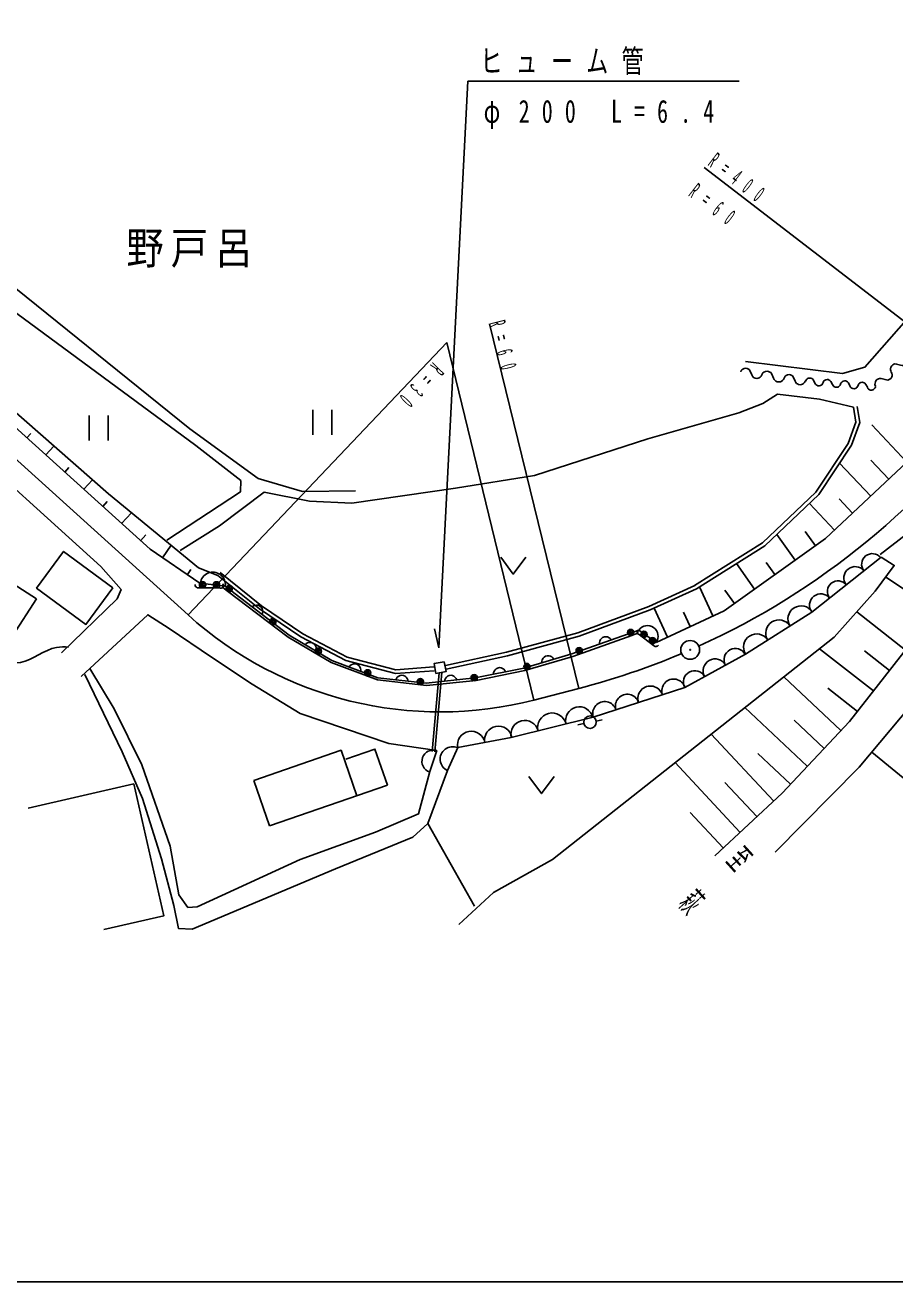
# Model space of a CAD drawing. Units: millimetres, scale not verified. Extents: x 40000 to 680000, y 20000 to 380000.
# Drawn here: x 295176 to 364630, y 205000 to 305384 of the extents above; entities that cross this region are included whole.
import ezdxf
from ezdxf.enums import TextEntityAlignment as Align

# ---------------------------------------------------------------- set-up
doc = ezdxf.new("R2010")
doc.units = ezdxf.units.MM
doc.header["$LTSCALE"] = 1000
doc.layers.add('M-BGD', color=7, linetype='Continuous', lineweight=25)
doc.layers.add('M-TTL-BAND', color=7, linetype='Continuous', lineweight=25)
doc.styles.add('@ＭＳ ゴシック', font='')
doc.styles.add('ＭＳ ゴシック', font='')
doc.styles.get('@ＭＳ ゴシック').set_extended_font_data('@MS Gothic')
doc.styles.get('ＭＳ ゴシック').set_extended_font_data('MS Gothic')

msp = doc.modelspace()

# ---------------------------------------------------------------- linework, layer by layer
at = {"layer": 'M-BGD'}
for p, q in [((349405, 294022), (373174, 275718)), ((339382, 252398), (332251, 281538)), ((328852, 280024), (308191, 258273)), ((328852, 280024), (335799, 251474)), ((300294, 274213), (300294, 272213)), ((301814, 272213), (301814, 274213)), ((318140, 274654), (318140, 272654)), ((319660, 272654), (319660, 274654)), ((365591, 270479), (362785, 273464)), ((308191, 258273), (292587, 272383)), ((295316, 272418), (295627, 272762)), ((296829, 271048), (297474, 271761)), ((298343, 269679), (298676, 270047)), ((362703, 267764), (360222, 270403)), ((364147, 269122), (362719, 270640)), ((299856, 268309), (300547, 269071)), ((301370, 266939), (301730, 267337)), ((359815, 265048), (357807, 267184)), ((361259, 266406), (360177, 267557)), ((302883, 265569), (303669, 266438)), ((304397, 264199), (304823, 264670)), ((356666, 262642), (355197, 264706)), ((358284, 263793), (357468, 264940)), ((306147, 262841), (306827, 263845)), ((353430, 260338), (351981, 262374)), ((355048, 261490), (354356, 262462)), ((358010, 258495), (363529, 262878)), ((308133, 261496), (308411, 261906)), ((367747, 258719), (363896, 261293)), ((309340, 260435), (309040, 260438)), ((311157, 260571), (309126, 260823)), ((310453, 260425), (309340, 260435)), ((310753, 260422), (310453, 260425)), ((311331, 260184), (311092, 260365)), ((316182, 256498), (311331, 260184)), ((350099, 258189), (349019, 260508)), ((351812, 259186), (351055, 260250)), ((346481, 256504), (345404, 258816)), ((348290, 257346), (347755, 258496)), ((352707, 255141), (358010, 258495)), ((365477, 255463), (361584, 258516)), ((328212, 255638), (327869, 257157)), ((344181, 257065), (345577, 256082)), ((319624, 254480), (316182, 256498)), ((343615, 256630), (338910, 254965)), ((343898, 256730), (343615, 256630)), ((344447, 256522), (344206, 256701)), ((345126, 256016), (344447, 256522)), ((345367, 255837), (345126, 256016)), ((347853, 252489), (352707, 255141)), ((362917, 252199), (358609, 255577)), ((364197, 253831), (362197, 255400)), ((323315, 253077), (319624, 254480)), ((338910, 254965), (335083, 253838)), ((327240, 252637), (323315, 253077)), ((331182, 253023), (327240, 252637)), ((328246, 253648), (327688, 247368)), ((328450, 253685), (327887, 247350)), ((335083, 253838), (331182, 253023)), ((360326, 249038), (355766, 253332)), ((339382, 252398), (335799, 251474)), ((340549, 250108), (347853, 252489)), ((361638, 250567), (359286, 252411)), ((334001, 248485), (340549, 250108)), ((357638, 246184), (352655, 250876)), ((339798, 249595), (339310, 249485)), ((340777, 249795), (341269, 249887)), ((358982, 247611), (356596, 249858)), ((329726, 247673), (334001, 248485)), ((354949, 243417), (349971, 248758)), ((328060, 247431), (327484, 245773)), ((328915, 245834), (329726, 247673)), ((356294, 244757), (353697, 247202)), ((367768, 243214), (362791, 247315)), ((352261, 240911), (347077, 246473)), ((313431, 245054), (314692, 241415)), ((303847, 244769), (295425, 242848)), ((324110, 244680), (314692, 241415)), ((353605, 242164), (351065, 244889)), ((350917, 239658), (348274, 242494)), ((327332, 241613), (331066, 235011))]:
    msp.add_line(p, q, dxfattribs=at)
for points in [[(355067, 239313), (361787, 246116), (368383, 253998), (377842, 268385), (384410, 278249), (392872, 291474), (397809, 300684), (406617, 317435), (408152, 320920), (410848, 329913), (414624, 341238)], [(352694, 278514), (360451, 277560), (362235, 278058), (368831, 285566), (374846, 293407), (380460, 302492), (387927, 317003), (391163, 322346)], [(248127, 305321), (254419, 302795), (262041, 295882), (269929, 289855), (277287, 285789), (286814, 281092), (301838, 267941), (309016, 262048), (310570, 261427)], [(309126, 260823), (305153, 263514), (288505, 278583), (284871, 281419), (281078, 283421), (272792, 287498), (268316, 290201), (260074, 296760), (253843, 302263), (251450, 303504), (247595, 304922)], [(328212, 255638), (330533, 300900), (352206, 300900)], [(321557, 268176), (317338, 268134), (313788, 269179), (308316, 273146), (291944, 286345), (290941, 290271), (291359, 292085), (292946, 293338)], [(298086, 255237), (302524, 259559), (302833, 260293), (301212, 262129), (288978, 273205), (284192, 277373), (280140, 279689), (270409, 284883), (263347, 288819)], [(306479, 264250), (312368, 268093), (312410, 269011), (308818, 271810), (291860, 284298), (288895, 280038), (289104, 279203)], [(363449, 263095), (368590, 267076), (374975, 272974), (379491, 278493)], [(365580, 278844), (365626, 278747), (365646, 278626), (365643, 278530), (365617, 278459), (365566, 278364), (365468, 278270), (365370, 278225), (365297, 278203), (365201, 278206), (365082, 278233), (364771, 278314), (364627, 278319), (364554, 278297), (364457, 278251), (364383, 278181), (364307, 278063), (364280, 277944), (364277, 277848), (364299, 277775), (364344, 277677)], [(379823, 277676), (376372, 272200), (370464, 262784), (366117, 256279), (360998, 249751), (355622, 244043), (350245, 239032)], [(354001, 277445), (353952, 277349), (353870, 277258), (353793, 277200), (353721, 277176), (353615, 277157), (353481, 277177), (353385, 277225), (353322, 277268), (353265, 277345), (353212, 277456), (353083, 277750), (352997, 277865), (352934, 277909), (352838, 277957), (352737, 277972), (352598, 277958), (352487, 277905), (352410, 277847), (352367, 277785), (352318, 277689)], [(355782, 277186), (355731, 277084), (355644, 276988), (355562, 276927), (355486, 276902), (355374, 276882), (355231, 276902), (355130, 276953), (355064, 276999), (355003, 277081), (354947, 277198), (354810, 277509), (354719, 277631), (354653, 277677), (354551, 277729), (354444, 277744), (354297, 277729), (354179, 277673), (354098, 277613), (354052, 277546), (354001, 277445)], [(357464, 276942), (357416, 276846), (357334, 276755), (357257, 276697), (357185, 276673), (357079, 276654), (356944, 276674), (356848, 276722), (356786, 276766), (356728, 276843), (356676, 276953), (356547, 277247), (356460, 277363), (356398, 277406), (356302, 277454), (356201, 277469), (356061, 277455), (355951, 277402), (355874, 277345), (355830, 277282), (355782, 277186)], [(358896, 276826), (358862, 276744), (358799, 276665), (358739, 276614), (358681, 276590), (358595, 276569), (358483, 276578), (358402, 276613), (358348, 276645), (358297, 276706), (358248, 276794), (358126, 277029), (358049, 277119), (357996, 277152), (357914, 277186), (357831, 277193), (357717, 277174), (357628, 277125), (357568, 277074), (357536, 277020), (357501, 276939)], [(360292, 276712), (360257, 276631), (360194, 276552), (360134, 276500), (360076, 276477), (359990, 276456), (359878, 276465), (359797, 276500), (359743, 276532), (359692, 276592), (359643, 276681), (359522, 276915), (359445, 277006), (359391, 277038), (359310, 277073), (359226, 277080), (359112, 277061), (359024, 277012), (358964, 276961), (358931, 276907), (358896, 276826)], [(364344, 277677), (364390, 277580), (364410, 277459), (364407, 277363), (364381, 277291), (364331, 277197), (364232, 277103), (364134, 277058), (364061, 277036), (363965, 277039), (363846, 277066), (363535, 277147), (363391, 277151), (363318, 277129), (363221, 277084), (363147, 277014), (363071, 276896), (363044, 276776), (363041, 276680), (363063, 276607), (363108, 276510)], [(361687, 276599), (361652, 276517), (361590, 276438), (361530, 276387), (361471, 276364), (361385, 276343), (361274, 276352), (361192, 276386), (361139, 276419), (361088, 276479), (361038, 276567), (360917, 276802), (360840, 276892), (360787, 276925), (360705, 276960), (360621, 276966), (360508, 276948), (360419, 276899), (360359, 276847), (360326, 276794), (360292, 276712)], [(363083, 276486), (363048, 276404), (362985, 276325), (362925, 276274), (362867, 276250), (362781, 276229), (362669, 276238), (362588, 276273), (362534, 276305), (362483, 276366), (362434, 276454), (362312, 276689), (362236, 276779), (362182, 276812), (362101, 276846), (362017, 276853), (361903, 276834), (361815, 276785), (361754, 276734), (361722, 276680), (361687, 276599)], [(307567, 263428), (310704, 265383), (314254, 268083), (317880, 267363), (321275, 267209), (329543, 268392), (335856, 269420), (344909, 272352), (352173, 274414), (354077, 275160), (355260, 275905), (358603, 275520), (361315, 274876)], [(348621, 260612), (354057, 264037), (358320, 268084), (360904, 271971), (361520, 273673), (361315, 274876)], [(348780, 260358), (354242, 263799), (358551, 267890), (361174, 271835), (361829, 273646), (361611, 274926)], [(367757, 272516), (359093, 264369), (351003, 258610), (345577, 256082)], [(329822, 233550), (332581, 236094), (337289, 238745), (359770, 256493), (363070, 260173), (364585, 262229), (363529, 262878)], [(333157, 262898), (334157, 261538), (335157, 262898)], [(327833, 253818), (324761, 253588), (320795, 254628), (317205, 256517), (313881, 258772), (310570, 261427)], [(327811, 254118), (324788, 253891), (320904, 254909), (317360, 256775), (314059, 259013), (310757, 261661)], [(309040, 260438), (308960, 260439), (308910, 260450), (308851, 260480), (308811, 260510), (308781, 260551), (308752, 260611), (308742, 260661), (308743, 260691)], [(311055, 260669), (311055, 260629), (311034, 260569), (311004, 260520), (310953, 260470), (310903, 260441), (310833, 260421), (310753, 260422)], [(311092, 260365), (311028, 260414), (310994, 260452), (310965, 260512), (310951, 260560), (310951, 260610), (310964, 260676), (310986, 260722), (311004, 260746)], [(344181, 257065), (338840, 255157), (334999, 254027), (331116, 253240), (327197, 252811), (323343, 253243), (319664, 254631), (316250, 256665), (311157, 260571)], [(348656, 260631), (344970, 258948), (339322, 256850), (333613, 255290), (328745, 254247)], [(348780, 260358), (345085, 258670), (339414, 256564), (333684, 254998), (328808, 253954)], [(314100, 258313), (314142, 258433), (314155, 258549), (314136, 258689), (314093, 258797), (314023, 258902), (313896, 259000), (313776, 259041), (313660, 259054), (313520, 259036), (313412, 258993), (313307, 258922)], [(306690, 257200), (304964, 258282), (299643, 253344)], [(328060, 247431), (324213, 248009), (317140, 250399), (313293, 252741), (310051, 254911), (306690, 257200)], [(344097, 257066), (344110, 257028), (344112, 256965), (344100, 256908), (344069, 256844), (344032, 256799), (343973, 256757), (343898, 256730)], [(344206, 256701), (344142, 256749), (344108, 256787), (344078, 256847), (344063, 256895), (344063, 256945), (344075, 257011), (344097, 257057), (344115, 257081)], [(318386, 255392), (318413, 255515), (318413, 255632), (318378, 255769), (318323, 255872), (318241, 255968), (318103, 256050), (317979, 256077), (317863, 256076), (317726, 256041), (317623, 255986), (317527, 255904)], [(341981, 256279), (341903, 256379), (341813, 256453), (341685, 256513), (341571, 256536), (341444, 256533), (341294, 256479), (341194, 256401), (341120, 256311), (341059, 256183), (341037, 256069), (341039, 255943)], [(337399, 254733), (337327, 254837), (337241, 254916), (337117, 254983), (337004, 255013), (336878, 255017), (336724, 254972), (336620, 254900), (336541, 254814), (336474, 254690), (336444, 254577), (336440, 254451)], [(345757, 255858), (345733, 255826), (345681, 255790), (345627, 255768), (345557, 255758), (345499, 255763), (345431, 255789), (345367, 255837)], [(300339, 253990), (302285, 250779), (304505, 246300), (306763, 239808), (307453, 235903), (308180, 234908), (308907, 234946), (317138, 238736), (323148, 240918), (326593, 242373), (327484, 245773)], [(321971, 253760), (321976, 253887), (321955, 254001), (321897, 254130), (321825, 254222), (321726, 254302), (321577, 254358), (321450, 254363), (321336, 254342), (321207, 254284), (321115, 254211), (321036, 254113)], [(333548, 253732), (333485, 253842), (333406, 253928), (333288, 254006), (333178, 254045), (333053, 254061), (332896, 254029), (332786, 253966), (332700, 253887), (332622, 253769), (332583, 253659), (332568, 253534)], [(299952, 253517), (302928, 247349), (304552, 243615), (306067, 238799), (307041, 235065), (307420, 233226), (308502, 233172), (319973, 237987), (326142, 240531), (327332, 241613), (328915, 245834)], [(325767, 252971), (325740, 253095), (325692, 253201), (325604, 253312), (325511, 253382), (325396, 253436), (325237, 253453), (325113, 253427), (325007, 253378), (324897, 253290), (324826, 253197), (324773, 253083)], [(329654, 253080), (329601, 253195), (329530, 253288), (329420, 253376), (329314, 253425), (329190, 253452), (329031, 253434), (328916, 253382), (328824, 253311), (328735, 253201), (328686, 253095), (328659, 252971)], [(313431, 245054), (320401, 247470), (321662, 243831)], [(324110, 244680), (323111, 247561), (320787, 246756)], [(335413, 245368), (336413, 244008), (337413, 245368)], [(301464, 233138), (306251, 234230), (303847, 244769)]]:
    msp.add_lwpolyline(points, dxfattribs=at)
for points in [[(296079, 259559), (290560, 263110), (288677, 260183), (294196, 256632)], [(302177, 260447), (298240, 263342), (296089, 260416), (300026, 257521)], [(328650, 254532), (327840, 254385), (327983, 253600), (328792, 253747)]]:
    msp.add_lwpolyline(points, close=True, dxfattribs=at)
for centre, radius in [((309343, 260685), 250), ((309343, 260685), 150), ((309343, 260685), 50), ((310455, 260675), 250), ((310455, 260675), 150), ((310455, 260675), 50), ((311482, 260383), 250), ((311482, 260383), 150), ((311482, 260383), 50), ((314957, 257743), 250), ((314957, 257743), 150), ((314957, 257743), 50), ((343531, 256866), 250), ((343531, 256866), 150), ((343531, 256866), 50), ((344596, 256723), 250), ((344596, 256723), 150), ((344596, 256723), 50), ((345276, 256217), 250), ((345276, 256217), 150), ((345276, 256217), 50), ((348284, 255481), 750), ((318581, 255381), 250), ((318581, 255381), 150), ((318581, 255381), 50), ((339418, 255410), 250), ((339418, 255410), 150), ((339418, 255410), 50), ((348284, 255481), 30), ((335256, 254150), 250), ((335256, 254150), 150), ((335256, 254150), 50), ((322524, 253645), 250), ((322524, 253645), 150), ((322524, 253645), 50), ((326744, 252945), 250), ((326744, 252945), 150), ((326744, 252945), 50), ((331034, 253260), 250), ((331034, 253260), 150), ((331034, 253260), 50), ((340286, 249704), 500)]:
    msp.add_circle(centre, radius, dxfattribs=at)
for centre, radius, start, end in [((324255, 310460), 60000, 294.31691, 324.61829), ((362826, 262320), 850, 38.45371, 218.45371), ((361456, 261232), 900, 38.45371, 218.45371), ((310165, 260694), 1000, 352.90419, 172.90419), ((360085, 260143), 850, 38.45371, 218.45371), ((357144, 257947), 1050, 32.31962, 212.31962), ((358715, 259055), 900, 38.45371, 218.45371), ((328312, 280525), 30000, 227.87898, 284.45242), ((344876, 256576), 850, 324.86319, 144.86319), ((355369, 256825), 1050, 32.31962, 212.31962), ((353594, 255702), 1050, 32.31962, 212.31962), ((324255, 310460), 60000, 284.60184, 292.87146), ((351890, 254694), 900, 28.64705, 208.64705), ((350267, 253808), 950, 28.64705, 208.64705), ((346966, 252200), 950, 18.05213, 198.05213), ((348643, 252921), 900, 28.64705, 208.64705), ((345112, 251596), 1000, 18.05213, 198.05213), ((341452, 250403), 950, 18.05213, 198.05213), ((343258, 250991), 950, 18.05213, 198.05213), ((337253, 249291), 1150, 13.92477, 193.92477), ((339437, 249833), 1100, 13.92477, 193.92477), ((330807, 247878), 1100, 10.75097, 190.75097), ((332968, 248289), 1100, 10.75097, 190.75097), ((335069, 248750), 1100, 13.92477, 193.92477), ((327765, 246580), 900, 70.85813, 250.85813), ((329318, 246748), 1000, 66.19406, 246.19406)]:
    msp.add_arc(centre, radius, start, end, dxfattribs=at)
msp.add_open_spline([(259628, 265351), (260694, 265447), (261759, 265544), (262810, 265480), (264781, 265361), (266700, 264677), (268588, 263955), (271280, 262925), (273908, 261819), (276672, 261260), (278800, 260747), (280986, 260544), (283261, 260449), (284386, 260401), (285532, 260385), (286508, 259962), (287445, 259575), (288238, 258833), (288975, 258046), (289870, 257117), (290671, 256168), (291751, 255449), (292661, 254797), (293788, 254288), (294802, 254475), (295793, 254658), (296676, 255505), (297692, 255677), (297997, 255728), (298315, 255719), (298633, 255709)], degree=3, knots=[0, 0, 0, 0, 1, 1, 1, 2, 2, 2, 3, 3, 3, 4, 4, 4, 5, 5, 5, 6, 6, 6, 7, 7, 7, 8, 8, 8, 9, 9, 9, 10, 10, 10, 10], dxfattribs=at)
at = {"layer": 'M-TTL-BAND'}
msp.add_line((40000, 205000), (579000, 205000), dxfattribs=at)

# ---------------------------------------------------------------- texts
at = {"layer": 'M-BGD', "style": '@ＭＳ ゴシック', "width": 2.05}
msp.add_text('至\u3000萩', height=916.4, rotation=222.2, dxfattribs=at).set_placement((352685, 240238), align=Align.BOTTOM_LEFT)
at = {"layer": 'M-BGD', "attachment_point": 7, "style": 'ＭＳ ゴシック'}
for s, insert, char_height, rotation in [('\\T1.61;\\W0.7;ヒューム管', (331533, 301400), 1833, 359.989), ('\\T2.81;\\W0.45;R=400', (349616, 294210), 1320, 322.6), ('\\T2.92;\\W0.45;R=60', (348069, 291769), 1320, 322.6), ('\\T2.92;\\W0.45;R=60', (332197, 281587), 1320, 284.3), ('\\T2.92;\\W0.45;R=30', (327740, 278514), 1320, 225.9)]:
    msp.add_mtext(s, dxfattribs=dict(at, insert=insert, char_height=char_height, rotation=rotation))
for s, insert, char_height in [('\\T2.11;\\W0.7;φ200\\~L=6.4', (331793, 297086), 1833), ('\\T1.19;\\W0.85;野戸呂', (303263, 286004), 2566)]:
    msp.add_mtext(s, dxfattribs=dict(at, insert=insert, char_height=char_height))

doc.saveas('drawing.dxf')
